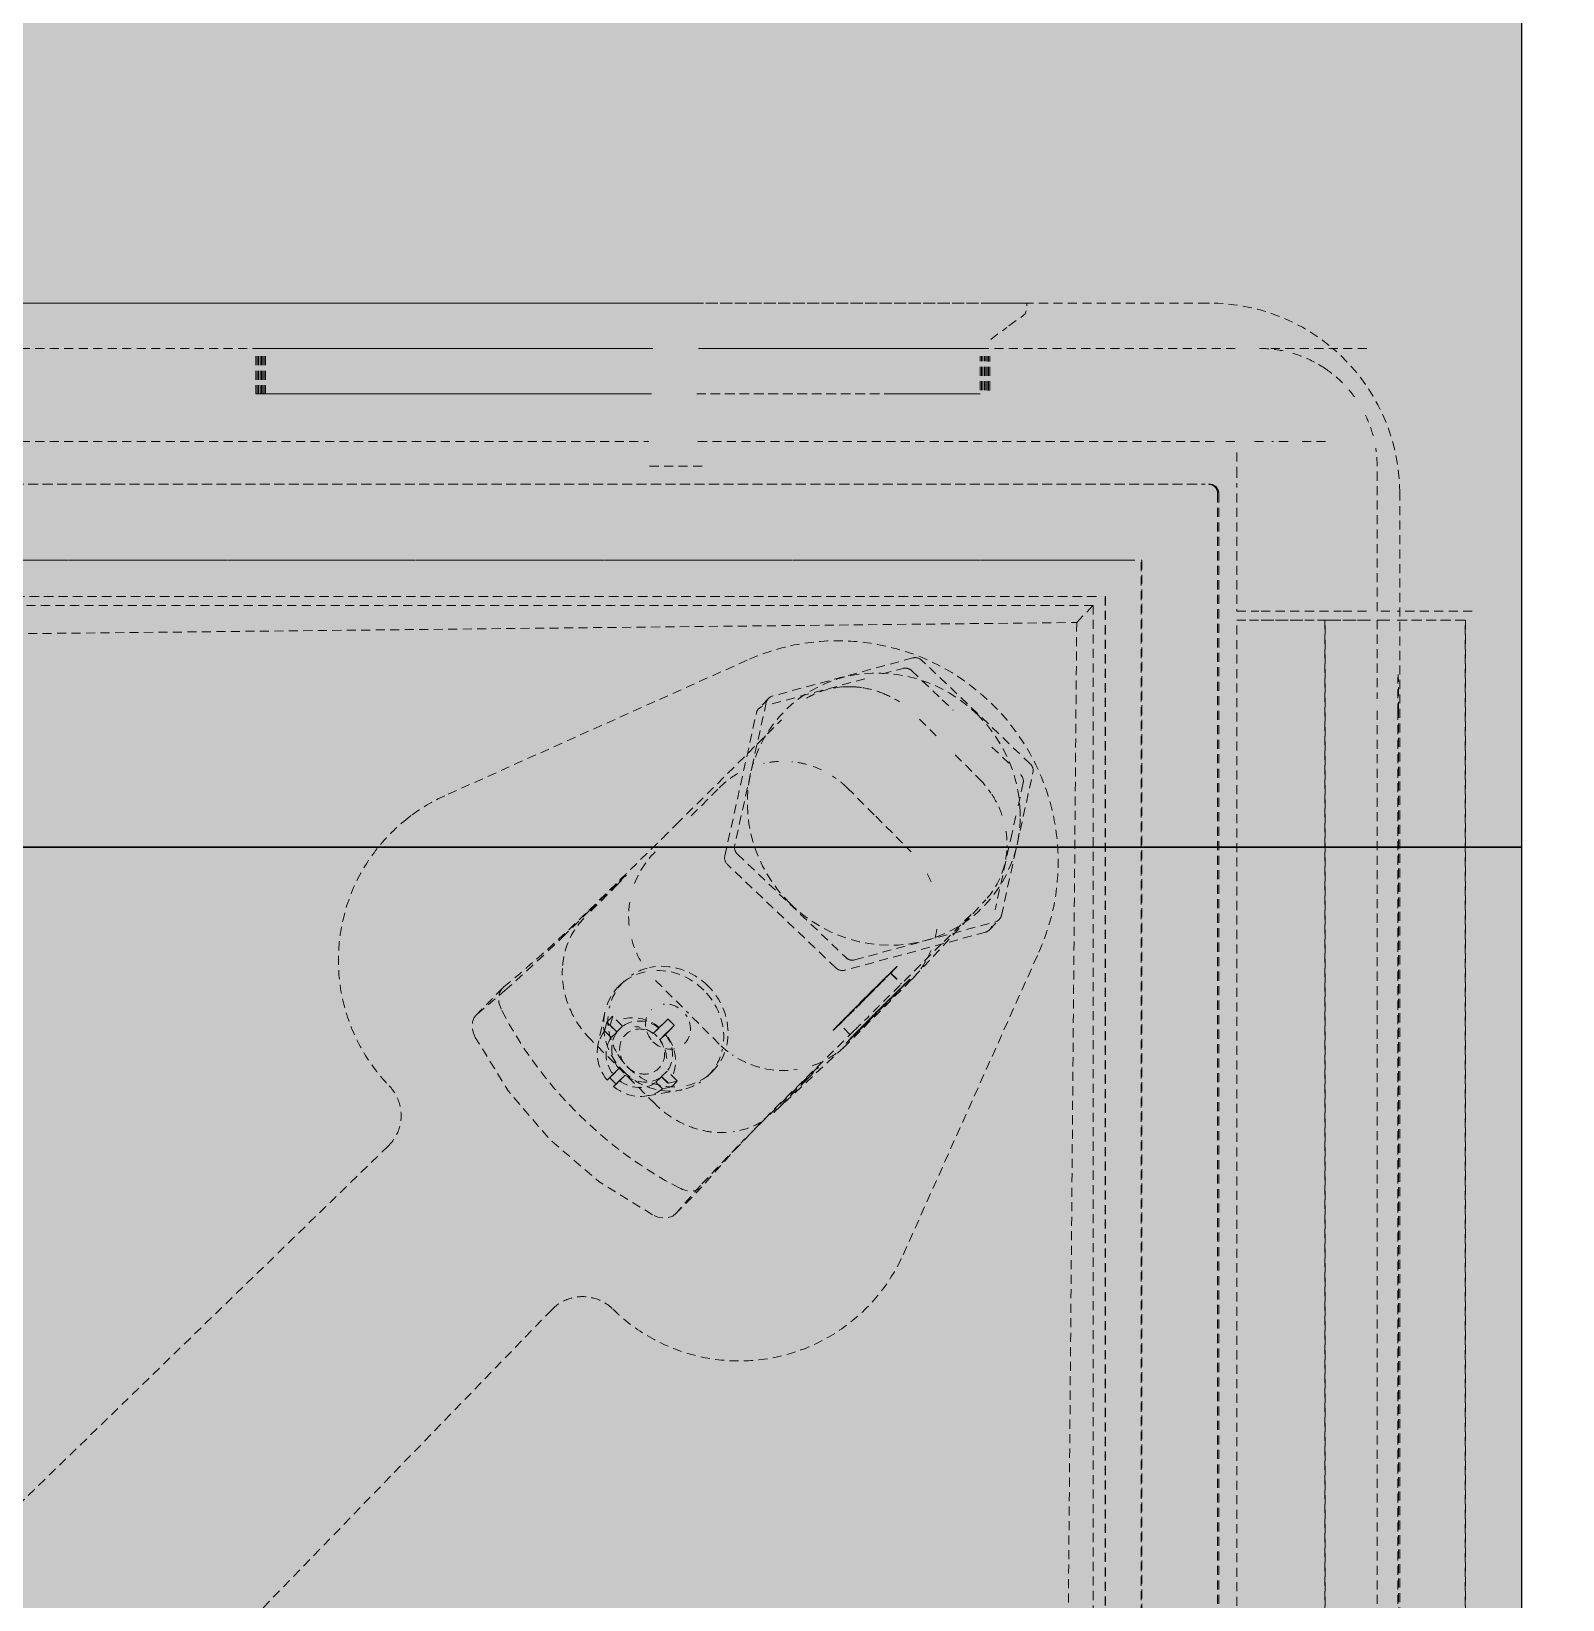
# Model space of a CAD drawing. Header units: millimetres. Extents: x -12447 to 83753, y -46415 to 46712.
# Drawn here: x 34459.6 to 34628.8, y 14491.4 to 14664.5 of the extents above; entities that cross this region are included whole.
import ezdxf
from ezdxf.xclip import XClip

# ---------------------------------------------------------------- set-up
doc = ezdxf.new("R2010")
doc.units = ezdxf.units.MM
doc.header["$XCLIPFRAME"] = 2
doc.linetypes.add('200_ШТРИХ_ш1п0_6_', pattern=[1.6, 1, -0.6])
doc.layers.add('1_Сущ. кусты', color=7, linetype='Continuous')
doc.layers.add('Сантехника', color=7, linetype='Continuous', lineweight=18)
doc.layers.add('Стены отделка', color=7, linetype='Continuous', lineweight=30)

# ---------------------------------------------------------------- blocks, each defined once
blk = doc.blocks.new('Reece_Tap_Wolfen_Drinking-Fountain - 10 L_Stainless Steel-V120-План полов 1-го этажа')
at = {"layer": 'Сантехника', "linetype": '200_ШТРИХ_ш1п0_6_'}
for p, q in [((34589.52, 14634.48), (34321.54, 14634.48)), ((34589.77, 14634.48), (34589.52, 14634.48)), ((34607.13, 14629.47), (34595.27, 14629.47)), ((34592.77, 14616.21), (34592.77, 14614.11)), ((34610.77, 14345.48), (34610.77, 14613.48)), ((34361.5, 14601.11), (34576.9, 14601.11)), ((34575.09, 14599.22), (34576.9, 14601.11)), ((34576.9, 14601.11), (34576.9, 14385.69)), ((34618.78, 14600.48), (34610.48, 14600.48)), ((34361.68, 14596.96), (34575.09, 14599.22)), ((34575.09, 14599.22), (34573.28, 14385.69)), ((34618, 14599.48), (34610.48, 14599.48)), ((34618, 14359.48), (34618, 14599.48)), ((34538.7, 14595.07), (34505.3, 14580.1)), ((34557, 14595.31), (34541.46, 14591.1)), ((34569.96, 14583.61), (34557.96, 14595.06)), ((34540.81, 14590.41), (34537.31, 14574.61)), ((34541.04, 14590.84), (34539.95, 14589.69)), ((34610.64, 14369.48), (34610.64, 14589.48)), ((34536.23, 14573.46), (34539.72, 14589.26)), ((34530.86, 14576.92), (34539.79, 14585.79)), ((34566.77, 14566.87), (34570.26, 14582.67)), ((34521.22, 14567.44), (34529.31, 14575.38)), ((34548.52, 14561.08), (34536.52, 14572.51)), ((34537.61, 14573.66), (34549.61, 14562.23)), ((34557.07, 14560.02), (34565.04, 14568.61)), ((34550.56, 14561.98), (34566.13, 14566.19)), ((34565.46, 14565.29), (34566.54, 14566.44)), ((34565.04, 14565.04), (34549.47, 14560.83)), ((34560.13, 14563.71), (34552.08, 14555.71)), ((34555.92, 14529.43), (34570.91, 14562.83)), ((34511.68, 14558.86), (34508.76, 14555.89)), ((34508.87, 14555.98), (34511.94, 14558.6)), ((34556.82, 14559.76), (34549.75, 14552.69)), ((34550.3, 14553.49), (34555.96, 14559.14)), ((34555.92, 14559.1), (34550.36, 14553.53)), ((34550.52, 14554.17), (34542.43, 14546.23)), ((34550.36, 14553.53), (34550.32, 14553.57)), ((34541.65, 14545.13), (34549.5, 14552.45)), ((34540.06, 14543.8), (34545.52, 14549.17)), ((34545.33, 14548.82), (34541.87, 14545.34)), ((34499.05, 14541.43), (34337.82, 14384.98)), ((34530.78, 14533.94), (34533.7, 14536.91)), ((34533.55, 14537.07), (34530.84, 14534.01)), ((34362.79, 14364.04), (34517.11, 14523.36))]:
    blk.add_line(p, q, dxfattribs=at)
at = {"layer": 'Сантехника', "color": 251, "linetype": '200_ШТРИХ_ш1п0_6_', "true_color": 0x666666}
for p, q in [((34565.54, 14634.48), (34345.56, 14634.48)), ((34345.66, 14634.48), (34565.64, 14634.48)), ((34565.54, 14634.48), (34569.59, 14634.48)), ((34565.64, 14634.48), (34569.59, 14634.48)), ((34589.52, 14634.48), (34565.64, 14634.48)), ((34565.59, 14630.48), (34567.39, 14631.8)), ((34528.27, 14629.47), (34383.34, 14629.47)), ((34592.6, 14629.47), (34533.33, 14629.47)), ((34383.27, 14619.21), (34527.83, 14619.21)), ((34533.26, 14619.21), (34590.46, 14619.21)), ((34591.56, 14619.21), (34592.77, 14619.21)), ((34592.77, 14618), (34592.77, 14616.21)), ((34533.72, 14616.48), (34527.72, 14616.48)), ((34533.72, 14616.48), (34527.72, 14616.48)), ((34608.27, 14600.48), (34608.27, 14616.47)), ((34590.65, 14613.48), (34590.65, 14345.48)), ((34590.77, 14613.48), (34590.77, 14345.48)), ((34592.77, 14613.48), (34592.77, 14600.48)), ((34581.52, 14606.11), (34361.82, 14606.11)), ((34361.88, 14606.11), (34581.52, 14606.11)), ((34582.22, 14385.69), (34582.22, 14606.03)), ((34582.27, 14606.08), (34582.27, 14385.69)), ((34361.82, 14602.11), (34577.82, 14602.11)), ((34361.88, 14602.11), (34577.82, 14602.11)), ((34578.22, 14602.11), (34578.22, 14385.69)), ((34578.27, 14602.11), (34578.22, 14602.11)), ((34578.27, 14602.11), (34578.27, 14385.69)), ((34592.77, 14600.48), (34595.2, 14600.48)), ((34595.46, 14600.48), (34600.07, 14600.48)), ((34600.3, 14600.48), (34604.28, 14600.48)), ((34604.49, 14600.48), (34607.56, 14600.48)), ((34609.67, 14600.48), (34608.27, 14600.48)), ((34592.77, 14359.48), (34592.77, 14599.48)), ((34595.18, 14599.48), (34592.77, 14599.48)), ((34600.05, 14599.48), (34595.46, 14599.48)), ((34604.27, 14599.48), (34600.3, 14599.48)), ((34607.55, 14599.48), (34604.49, 14599.48)), ((34608.27, 14599.48), (34608.27, 14590.8)), ((34609.67, 14599.48), (34608.27, 14599.48)), ((34610.48, 14599.48), (34618, 14599.48)), ((34618, 14599.48), (34610.48, 14599.48)), ((34618.02, 14599.48), (34618.02, 14359.48)), ((34541.45, 14590.24), (34552.12, 14593.13)), ((34553.65, 14593.54), (34555.92, 14594.16)), ((34556.87, 14593.9), (34560.23, 14590.7)), ((34610.54, 14589.48), (34610.54, 14369.48)), ((34539.79, 14585.79), (34542.47, 14588.46)), ((34565.72, 14585.47), (34567.95, 14583.35)), ((34532.5, 14577.87), (34535.6, 14580.97)), ((34569.17, 14581.52), (34568.57, 14578.79)), ((34567.95, 14575.99), (34566.07, 14567.5)), ((34525.35, 14571.31), (34525.28, 14571.31)), ((34524.31, 14570.38), (34521.29, 14567.41)), ((34521.44, 14567.34), (34524.12, 14570.04)), ((34521.26, 14567.38), (34518.37, 14564.56)), ((34563.42, 14566.98), (34560.13, 14563.71)), ((34516.73, 14562.97), (34518.37, 14564.56)), ((34554.54, 14560.55), (34550.88, 14556.9)), ((34550.89, 14556.89), (34554.51, 14560.51)), ((34554.51, 14560.51), (34555.7, 14559.31)), ((34554.54, 14560.55), (34555.74, 14559.35)), ((34525.1, 14559.64), (34524.63, 14559.18)), ((34522.97, 14556.16), (34522.21, 14552.56)), ((34522.94, 14554.14), (34523.2, 14555.1)), ((34523.2, 14555.1), (34524.3, 14554.01)), ((34523.84, 14555.74), (34523.57, 14554.78)), ((34524.93, 14554.65), (34523.84, 14555.74)), ((34529.93, 14555.44), (34528.95, 14554.45)), ((34528.98, 14554.51), (34529.93, 14555.44)), ((34550.07, 14553.72), (34548.89, 14554.9)), ((34528.52, 14546.07), (34521.45, 14553.14)), ((34523.67, 14553.4), (34522.94, 14554.14)), ((34523.57, 14554.78), (34524.3, 14554.04)), ((34524.3, 14554.01), (34523.67, 14553.4)), ((34524.3, 14554.04), (34524.93, 14554.65)), ((34528.32, 14553.84), (34528.98, 14554.51)), ((34528.95, 14554.45), (34528.32, 14553.84)), ((34529.69, 14553.8), (34529.03, 14553.14)), ((34529.03, 14553.14), (34529.66, 14553.74)), ((34529.66, 14553.74), (34530.64, 14554.73)), ((34530.64, 14554.73), (34530.17, 14554.27)), ((34524.51, 14549.97), (34523.53, 14548.98)), ((34523.88, 14549.37), (34524.51, 14549.97)), ((34529.87, 14549.71), (34529.24, 14549.1)), ((34530.97, 14548.61), (34529.87, 14549.71)), ((34546.49, 14550.1), (34546.57, 14550.1)), ((34523.22, 14548.7), (34523.88, 14549.37)), ((34523.53, 14548.98), (34523.22, 14548.7)), ((34524.59, 14548.66), (34523.93, 14547.99)), ((34523.93, 14547.99), (34524.24, 14548.27)), ((34524.24, 14548.27), (34525.22, 14549.26)), ((34525.22, 14549.26), (34524.59, 14548.66)), ((34528.61, 14548.46), (34529.24, 14549.07)), ((34529.34, 14547.73), (34528.61, 14548.46)), ((34529.24, 14549.1), (34529.98, 14548.37)), ((34529.24, 14549.07), (34530.33, 14547.97)), ((34530.33, 14547.97), (34529.34, 14547.73)), ((34529.98, 14548.37), (34530.97, 14548.61)), ((34534.31, 14549.13), (34534.79, 14549.59)), ((34527.61, 14546.96), (34531.23, 14547.58)), ((34539.59, 14543.34), (34537.99, 14541.76))]:
    blk.add_line(p, q, dxfattribs=at)
at = {"layer": 'Сантехника', "color": 253, "linetype": '200_ШТРИХ_ш1п0_6_', "true_color": 0xa3a3a3}
for p, q in [((34527.83, 14634.48), (34383.34, 14634.48)), ((34527.72, 14634.48), (34528.14, 14634.48)), ((34527.72, 14634.48), (34528.57, 14634.48)), ((34528.14, 14634.48), (34530.75, 14634.48)), ((34528.57, 14634.48), (34529.9, 14634.48)), ((34529.9, 14634.48), (34531.46, 14634.48)), ((34530.75, 14634.48), (34532.25, 14634.48)), ((34531.46, 14634.48), (34532.81, 14634.48)), ((34532.25, 14634.48), (34532.86, 14634.48)), ((34532.81, 14634.48), (34533.72, 14634.48)), ((34532.86, 14634.48), (34533.72, 14634.48)), ((34565.64, 14634.48), (34533.33, 14634.48)), ((34484.44, 14629.47), (34528.27, 14629.47)), ((34484.44, 14629.47), (34493.99, 14629.47)), ((34528.27, 14629.47), (34493.99, 14629.47)), ((34533.33, 14629.47), (34564.43, 14629.47)), ((34554.73, 14629.47), (34533.33, 14629.47)), ((34554.73, 14629.47), (34564.43, 14629.47)), ((34484.44, 14628.62), (34484.44, 14624.48)), ((34564.43, 14624.86), (34564.43, 14628.62)), ((34564.58, 14624.86), (34564.58, 14628.62)), ((34564.73, 14624.86), (34564.73, 14628.62)), ((34564.89, 14624.86), (34564.89, 14628.62)), ((34565.04, 14624.86), (34565.04, 14628.62)), ((34565.19, 14624.85), (34565.19, 14628.62)), ((34565.34, 14624.85), (34565.34, 14628.62)), ((34565.49, 14624.85), (34565.49, 14628.62)), ((34595.73, 14619.21), (34594.41, 14619.21)), ((34598.43, 14619.21), (34596.64, 14619.21)), ((34602.58, 14619.21), (34599.42, 14619.21)), ((34321.67, 14614.48), (34589.27, 14614.48)), ((34321.79, 14614.48), (34589.27, 14614.48)), ((34582.27, 14606.11), (34582.22, 14606.11)), ((34592.77, 14600.48), (34595.2, 14600.48)), ((34595.46, 14600.48), (34600.07, 14600.48)), ((34600.3, 14600.48), (34602.58, 14600.48)), ((34592.77, 14599.48), (34595.18, 14599.48)), ((34595.46, 14599.48), (34600.05, 14599.48)), ((34600.3, 14599.48), (34602.5, 14599.48)), ((34602.5, 14599.48), (34602.5, 14359.48)), ((34602.5, 14599.48), (34604.27, 14599.48)), ((34602.52, 14359.48), (34602.52, 14599.48)), ((34604.27, 14599.48), (34602.52, 14599.48)), ((34604.49, 14599.48), (34607.55, 14599.48)), ((34607.55, 14599.48), (34604.49, 14599.48)), ((34608.27, 14599.48), (34609.67, 14599.48)), ((34609.67, 14599.48), (34608.27, 14599.48)), ((34560.23, 14590.7), (34561.44, 14589.55)), ((34608.27, 14589.48), (34608.27, 14369.48)), ((34557.73, 14588.56), (34559.74, 14586.55)), ((34561.66, 14584.63), (34564.31, 14581.98)), ((34568.37, 14577.87), (34567.95, 14575.99)), ((34530.17, 14554.27), (34529.69, 14553.8))]:
    blk.add_line(p, q, dxfattribs=at)
at = {"layer": 'Сантехника', "color": 9, "linetype": '200_ШТРИХ_ш1п0_6_', "true_color": 0xc7c7c7}
for p, q in [((34484.59, 14629.47), (34528.27, 14629.47)), ((34484.59, 14629.47), (34485.85, 14629.47)), ((34485.85, 14629.47), (34494.14, 14629.47)), ((34528.27, 14629.47), (34494.14, 14629.47)), ((34533.33, 14629.47), (34564.43, 14629.47)), ((34554.88, 14629.47), (34533.33, 14629.47)), ((34554.88, 14629.47), (34563.28, 14629.47)), ((34484.59, 14628.62), (34484.59, 14624.48)), ((34528.14, 14624.48), (34484.44, 14624.48)), ((34493.99, 14624.48), (34484.44, 14624.48)), ((34493.99, 14624.48), (34528.14, 14624.48)), ((34564.43, 14624.48), (34533.12, 14624.48)), ((34533.12, 14624.48), (34554.73, 14624.48)), ((34557.1, 14624.48), (34554.73, 14624.48)), ((34564.43, 14624.48), (34557.1, 14624.48)), ((34549.75, 14580.97), (34552.85, 14577.87)), ((34552.89, 14577.83), (34556.82, 14573.9)), ((34531.55, 14556.74), (34528.53, 14559.76)), ((34535.6, 14552.69), (34531.97, 14556.32))]:
    blk.add_line(p, q, dxfattribs=at)
at = {"layer": 'Сантехника', "color": 254, "linetype": '200_ШТРИХ_ш1п0_6_', "true_color": 0xdddddd}
for p, q in [((34484.74, 14629.47), (34528.27, 14629.47)), ((34484.74, 14629.47), (34489.68, 14629.47)), ((34489.68, 14629.47), (34494.29, 14629.47)), ((34528.27, 14629.47), (34494.29, 14629.47)), ((34533.33, 14629.47), (34564.43, 14629.47)), ((34555.03, 14629.47), (34533.33, 14629.47)), ((34555.03, 14629.47), (34563.43, 14629.47)), ((34484.74, 14628.62), (34484.74, 14624.48)), ((34528.14, 14624.48), (34484.59, 14624.48)), ((34491.78, 14624.48), (34484.59, 14624.48)), ((34494.14, 14624.48), (34491.78, 14624.48)), ((34494.14, 14624.48), (34528.14, 14624.48)), ((34564.43, 14624.48), (34533.12, 14624.48)), ((34533.12, 14624.48), (34554.88, 14624.48)), ((34563.28, 14624.48), (34554.88, 14624.48))]:
    blk.add_line(p, q, dxfattribs=at)
at = {"layer": 'Сантехника', "color": 254, "linetype": '200_ШТРИХ_ш1п0_6_', "true_color": 0xeaeaea}
for p, q in [((34484.89, 14629.47), (34528.27, 14629.47)), ((34484.89, 14629.47), (34494.45, 14629.47)), ((34528.27, 14629.47), (34494.45, 14629.47)), ((34533.33, 14629.47), (34564.43, 14629.47)), ((34555.18, 14629.47), (34533.33, 14629.47)), ((34555.18, 14629.47), (34563.58, 14629.47)), ((34484.89, 14628.62), (34484.89, 14624.48)), ((34528.14, 14624.48), (34484.74, 14624.48)), ((34494.29, 14624.48), (34484.74, 14624.48)), ((34494.29, 14624.48), (34528.14, 14624.48)), ((34564.43, 14624.48), (34533.12, 14624.48)), ((34533.12, 14624.48), (34555.03, 14624.48)), ((34563.43, 14624.48), (34555.03, 14624.48))]:
    blk.add_line(p, q, dxfattribs=at)
at = {"layer": 'Сантехника', "color": 7, "linetype": '200_ШТРИХ_ш1п0_6_', "true_color": 0xf2f2f2}
for p, q in [((34485.04, 14629.47), (34528.27, 14629.47)), ((34485.04, 14629.47), (34494.6, 14629.47)), ((34528.27, 14629.47), (34494.6, 14629.47)), ((34533.33, 14629.47), (34564.43, 14629.47)), ((34555.33, 14629.47), (34533.33, 14629.47)), ((34555.33, 14629.47), (34563.73, 14629.47)), ((34485.04, 14628.62), (34485.04, 14624.48)), ((34528.14, 14624.48), (34484.89, 14624.48)), ((34494.45, 14624.48), (34484.89, 14624.48)), ((34494.45, 14624.48), (34528.14, 14624.48)), ((34564.43, 14624.48), (34533.12, 14624.48)), ((34533.12, 14624.48), (34555.18, 14624.48)), ((34557.56, 14624.48), (34555.18, 14624.48)), ((34559.82, 14624.48), (34557.56, 14624.48)), ((34561.86, 14624.48), (34559.82, 14624.48)), ((34563.58, 14624.48), (34561.86, 14624.48))]:
    blk.add_line(p, q, dxfattribs=at)
at = {"layer": 'Сантехника', "color": 7, "linetype": '200_ШТРИХ_ш1п0_6_', "true_color": 0xf7f7f7}
for p, q in [((34485.19, 14629.47), (34528.27, 14629.47)), ((34485.19, 14629.47), (34494.75, 14629.47)), ((34528.27, 14629.47), (34494.75, 14629.47)), ((34533.33, 14629.47), (34564.43, 14629.47)), ((34555.48, 14629.47), (34533.33, 14629.47)), ((34555.48, 14629.47), (34563.88, 14629.47)), ((34485.19, 14628.62), (34485.19, 14624.48)), ((34528.14, 14624.48), (34485.04, 14624.48)), ((34486.3, 14624.48), (34485.04, 14624.48)), ((34492.23, 14624.48), (34486.3, 14624.48)), ((34494.6, 14624.48), (34492.23, 14624.48)), ((34494.6, 14624.48), (34528.14, 14624.48)), ((34564.43, 14624.48), (34533.12, 14624.48)), ((34533.12, 14624.48), (34555.33, 14624.48)), ((34562.01, 14624.48), (34555.33, 14624.48)), ((34563.73, 14624.48), (34562.01, 14624.48))]:
    blk.add_line(p, q, dxfattribs=at)
at = {"layer": 'Сантехника', "color": 7, "linetype": '200_ШТРИХ_ш1п0_6_', "true_color": 0xfafafa}
for p, q in [((34485.34, 14629.47), (34528.27, 14629.47)), ((34485.34, 14629.47), (34494.9, 14629.47)), ((34528.27, 14629.47), (34494.9, 14629.47)), ((34533.33, 14629.47), (34564.43, 14629.47)), ((34555.63, 14629.47), (34533.33, 14629.47)), ((34555.63, 14629.47), (34560.27, 14629.47)), ((34560.27, 14629.47), (34564.03, 14629.47)), ((34485.34, 14628.62), (34485.34, 14624.48)), ((34528.14, 14624.48), (34485.19, 14624.48)), ((34494.75, 14624.48), (34485.19, 14624.48)), ((34494.75, 14624.48), (34528.14, 14624.48)), ((34564.43, 14624.48), (34533.12, 14624.48)), ((34533.12, 14624.48), (34555.48, 14624.48)), ((34563.88, 14624.48), (34555.48, 14624.48))]:
    blk.add_line(p, q, dxfattribs=at)
at = {"layer": 'Сантехника', "color": 7, "linetype": '200_ШТРИХ_ш1п0_6_', "true_color": 0xfcfcfc}
for p, q in [((34485.5, 14629.47), (34528.27, 14629.47)), ((34485.5, 14629.47), (34495.05, 14629.47)), ((34528.27, 14629.47), (34495.05, 14629.47)), ((34533.33, 14629.47), (34564.43, 14629.47)), ((34555.78, 14629.47), (34533.33, 14629.47)), ((34555.78, 14629.47), (34564.18, 14629.47)), ((34485.5, 14628.62), (34485.5, 14624.48)), ((34528.14, 14624.48), (34485.34, 14624.48)), ((34494.9, 14624.48), (34485.34, 14624.48)), ((34494.9, 14624.48), (34528.14, 14624.48)), ((34564.43, 14624.48), (34533.12, 14624.48)), ((34533.12, 14624.48), (34555.63, 14624.48)), ((34564.03, 14624.48), (34555.63, 14624.48))]:
    blk.add_line(p, q, dxfattribs=at)
at = {"layer": 'Сантехника', "color": 7, "linetype": '200_ШТРИХ_ш1п0_6_', "true_color": 0xfdfdfd}
for p, q in [((34528.14, 14624.48), (34485.5, 14624.48)), ((34495.05, 14624.48), (34485.5, 14624.48)), ((34495.05, 14624.48), (34528.14, 14624.48)), ((34564.43, 14624.48), (34533.12, 14624.48)), ((34533.12, 14624.48), (34555.78, 14624.48)), ((34564.18, 14624.48), (34555.78, 14624.48))]:
    blk.add_line(p, q, dxfattribs=at)
at = {"layer": 'Сантехника', "linetype": '200_ШТРИХ_ш1п0_6_', "flags": 128}
for points in [[(34569.58, 14634.17), (34569.58, 14634.23), (34569.59, 14634.28), (34569.59, 14634.31), (34569.59, 14634.33), (34569.59, 14634.35), (34569.59, 14634.36), (34569.59, 14634.37), (34569.59, 14634.38), (34569.59, 14634.39), (34569.59, 14634.4), (34569.59, 14634.41), (34569.59, 14634.41), (34569.59, 14634.42), (34569.59, 14634.42), (34569.59, 14634.43), (34569.59, 14634.43), (34569.59, 14634.44), (34569.59, 14634.44), (34569.59, 14634.44), (34569.59, 14634.45), (34569.59, 14634.45), (34569.59, 14634.45), (34569.59, 14634.45), (34569.59, 14634.46), (34569.59, 14634.46), (34569.59, 14634.46)], [(34508.67, 14553.4), (34508.43, 14554.01), (34508.33, 14554.6), (34508.37, 14555.15), (34508.55, 14555.62), (34508.87, 14555.98)], [(34528.23, 14533.84), (34522.33, 14537.49), (34516.93, 14542.12), (34512.3, 14547.52), (34508.67, 14553.4)], [(34530.84, 14534.01), (34530.47, 14533.7), (34529.99, 14533.52), (34529.44, 14533.49), (34528.84, 14533.59), (34528.23, 14533.84)]]:
    blk.add_lwpolyline(points, dxfattribs=at)
at = {"layer": 'Сантехника', "color": 251, "linetype": '200_ШТРИХ_ш1п0_6_', "true_color": 0x666666, "flags": 128}
for points in [[(34567.61, 14631.96), (34569.41, 14633.28), (34569.54, 14633.86), (34569.57, 14634.07), (34569.58, 14634.17)], [(34511.94, 14558.6), (34513.71, 14560.17), (34516.59, 14562.83)], [(34537.69, 14541.45), (34535.12, 14538.77), (34533.55, 14537.07)]]:
    blk.add_lwpolyline(points, dxfattribs=at)
at = {"layer": 'Сантехника', "linetype": '200_ШТРИХ_ш1п0_6_'}
for centre, major_axis, ratio, start_param, end_param in [((34589.77, 14613.48), (0, 21), 0.999921, 5.602637, 6.283185), ((34589.77, 14613.48), (0, 21), 0.999921, 4.712389, 5.57487), ((34595.27, 14616.47), (0, 13), 0.999921, 5.343263, 5.45887), ((34589.65, 14613.48), (0, 1), 0.999921, 4.974188, 5.497787), ((34589.77, 14613.48), (0, 1), 0.999921, 4.712389, 5.497787), ((34553.78, 14578.62), (-11.19, 10.58), 0.953727, 4.682836, 7.824429), ((34557.3, 14594.37), (-0.727, 0.687), 0.953727, 4.707917, 5.755114), ((34610.59, 14589.48), (0, 4), 0.012565, 0, 1.570796), ((34610.59, 14589.48), (0, 4), 0.012565, 4.712389, 6.283185), ((34541.76, 14590.15), (-0.727, 0.687), 0.953727, 5.755114, 6.802312), ((34553.78, 14578.62), (-11.19, 10.58), 0.953727, 3.897438, 4.682836), ((34569.3, 14582.92), (-0.727, 0.687), 0.953727, 3.660719, 4.707917), ((34553.78, 14578.62), (-11.19, 10.58), 0.953727, 1.541244, 3.869136), ((34531.9, 14578.01), (3.54, 3.54), 0.008884, 3.883516, 4.407115), ((34538.27, 14574.35), (-0.727, 0.687), 0.953727, 0.519126, 1.566324), ((34537.18, 14573.2), (-0.727, 0.687), 0.953727, 0.519126, 1.566324), ((34290.33, 14798.35), (-232.77, 229.02), 0.67568, 3.072068, 3.129541), ((34565.83, 14567.11), (-0.71, 0.671), 0.953727, 2.613521, 3.660719), ((34550.26, 14562.92), (-0.727, 0.687), 0.953727, 1.566324, 2.613521), ((34549.75, 14566.83), (0, 10), 0.999921, 3.926991, 4.18879), ((34549.18, 14561.77), (-0.727, 0.687), 0.953727, 1.566324, 2.613521), ((34513.82, 14556.75), (-2.14, 2.1), 0.67568, 6.213661, 7.396522), ((34553.13, 14556.31), (3.54, 3.54), 0.008884, 0.008885, 1.841481), ((34553.13, 14556.31), (2.83, 2.83), 0.008884, 0.072302, 1.830911), ((34553.13, 14556.31), (3.54, 3.54), 0.008884, 5.768471, 6.283185), ((34535.37, 14560.31), (-22.89, 22.52), 0.67568, 1.113337, 2.004151), ((34553.11, 14556.8), (3.54, 3.54), 0.008884, 3.883516, 4.407115), ((34553.13, 14556.31), (2.83, 2.83), 0.008884, 2.082141, 2.333371), ((34553.13, 14556.31), (3.54, 3.54), 0.008884, 2.365079, 3.141593), ((34553.13, 14556.31), (3.54, 3.54), 0.008884, 3.150478, 3.771311), ((34553.13, 14556.31), (2.83, 2.83), 0.008884, 2.584601, 3.087061), ((34542.67, 14559.76), (0, 10), 0.999921, 3.665191, 3.926991), ((34544.36, 14547.89), (2.2, 2.2), 0.008884, 5.157606, 6.283185), ((34773.31, 14315.33), (-232.77, 229.02), 0.67568, 6.271133, 6.328605), ((34531.56, 14539.01), (-2.14, 2.1), 0.67568, 2.004151, 3.187013)]:
    blk.add_ellipse(centre, major_axis=major_axis, ratio=ratio, start_param=start_param, end_param=end_param, dxfattribs=at)
at = {"layer": 'Сантехника', "color": 251, "linetype": '200_ШТРИХ_ш1п0_6_', "true_color": 0x666666}
for centre, major_axis, ratio, start_param, end_param in [((34595.27, 14616.47), (0, 13), 0.999921, 6.079921, 6.283185), ((34595.27, 14616.47), (0, 13), 0.999921, 5.79572, 6.021386), ((34595.27, 14616.47), (0, 13), 0.999921, 5.497787, 5.681403), ((34595.27, 14616.47), (0, 13), 0.999921, 4.974188, 5.160123), ((34595.27, 14616.47), (0, 13), 0.999921, 4.712389, 4.865764), ((34589.65, 14613.48), (0, 1), 0.999921, 4.712389, 4.974188), ((34556.21, 14593.21), (-0.727, 0.687), 0.953727, 4.707917, 5.755114), ((34540.67, 14589), (-0.727, 0.687), 0.953727, 5.755114, 6.802312), ((34542.67, 14573.9), (0, 10), 0.999921, 0.523599, 0.785398), ((34568.22, 14581.77), (-0.727, 0.687), 0.953727, 3.660719, 4.707917), ((34553.78, 14578.62), (-11.19, 10.58), 0.953727, 3.869136, 3.897438), ((34535.6, 14566.83), (0, 10), 0.999921, 0.785398, 1.24199), ((34523.15, 14569.11), (2.2, 2.2), 0.008884, 5.157606, 6.283185), ((34521.75, 14567.77), (3.54, 3.54), 0.008884, 0.008885, 0.750022), ((34564.75, 14565.96), (-0.71, 0.671), 0.953727, 2.613521, 3.660719), ((34549.75, 14566.83), (0, 10), 0.999921, 4.220406, 4.362154), ((34529.47, 14554.15), (-4.84, 5.03), 0.902482, 5.780215, 6.7658), ((34529.95, 14554.61), (-4.84, 5.03), 0.902482, 5.821642, 6.122253), ((34529.95, 14554.61), (-4.84, 5.03), 0.902482, 4.733017, 5.780215), ((34529.47, 14554.15), (-4.84, 5.03), 0.902482, 4.733017, 5.643515), ((34551.72, 14557.73), (3.54, 3.54), 0.008884, 0.008885, 2.365079), ((34551.72, 14557.73), (2.83, 2.83), 0.008884, 0.072302, 2.082141), ((34551.72, 14557.73), (3.54, 3.54), 0.008884, 5.768471, 6.283185), ((34529.95, 14554.61), (-4.84, 5.03), 0.902482, 0, 0.544227), ((34529.47, 14554.15), (-4.84, 5.03), 0.902482, 3.822519, 4.733017), ((34529.95, 14554.61), (-4.84, 5.03), 0.902482, 3.68582, 4.733017), ((34553.13, 14556.31), (2.83, 2.83), 0.008884, 4.341515, 6.113722), ((34553.13, 14556.31), (3.54, 3.54), 0.008884, 4.459475, 5.768471), ((34529.47, 14554.15), (-4.84, 5.03), 0.902482, 0.549667, 1.591424), ((34527.09, 14551.86), (-3.51, 3.65), 0.902482, 6.204911, 6.402716), ((34529.95, 14554.61), (-4.84, 5.03), 0.902482, 0.689175, 1.295166), ((34526.46, 14551.25), (-3.16, 3.28), 0.902482, 4.842924, 5.909097), ((34527.09, 14551.86), (-2.45, 2.54), 0.902482, 4.87517, 6.130509), ((34529.95, 14554.61), (-1.81, 1.88), 0.902482, 0.436334, 1.591424), ((34527.09, 14551.86), (-3.51, 3.65), 0.902482, 4.733017, 4.831919), ((34527.09, 14551.86), (-3.51, 3.65), 0.902482, 4.634115, 4.733017), ((34551.72, 14557.73), (2.83, 2.83), 0.008884, 2.333371, 3.087061), ((34553.13, 14556.31), (3.54, 3.54), 0.008884, 1.841481, 2.365079), ((34553.13, 14556.31), (2.83, 2.83), 0.008884, 1.830911, 2.082141), ((34526.46, 14551.25), (-3.16, 3.28), 0.902482, 0.130535, 1.481518), ((34526.46, 14551.25), (-2.45, 2.54), 0.902482, 0.162781, 1.449271), ((34527.09, 14551.86), (-2.45, 2.54), 0.902482, 0.162781, 1.449271), ((34527.09, 14551.86), (-1.81, 1.88), 0.902482, 4.733017, 7.87461), ((34527.09, 14551.86), (-1.81, 1.88), 0.902482, 1.591424, 4.733017), ((34526.46, 14551.25), (-2.45, 2.54), 0.902482, 4.87517, 5.518415), ((34526.46, 14551.25), (-2.45, 2.54), 0.902482, 3.947619, 4.590864), ((34527.09, 14551.86), (-2.45, 2.54), 0.902482, 3.335744, 4.590864), ((34526.46, 14551.25), (-3.16, 3.28), 0.902482, 3.55849, 4.623111), ((34551.72, 14557.73), (3.54, 3.54), 0.008884, 3.150478, 3.674076), ((34551.72, 14557.73), (3.54, 3.54), 0.008884, 2.626879, 3.141593), ((34553.13, 14556.31), (3.54, 3.54), 0.008884, 3.771311, 3.935876), ((34553.13, 14556.31), (2.83, 2.83), 0.008884, 3.328826, 3.83517), ((34553.13, 14556.31), (2.83, 2.83), 0.008884, 2.333371, 2.584601), ((34529.95, 14554.61), (-4.84, 5.03), 0.902482, 1.336319, 1.591424), ((34529.95, 14554.61), (-1.81, 1.88), 0.902482, 1.591424, 2.684802), ((34529.95, 14554.61), (-4.84, 5.03), 0.902482, 2.638622, 3.644546), ((34529.47, 14554.15), (-4.84, 5.03), 0.902482, 3.141593, 3.68582), ((34529.47, 14554.15), (-4.84, 5.03), 0.902482, 1.591424, 2.591926), ((34529.95, 14554.61), (-4.84, 5.03), 0.902482, 1.591424, 2.461004), ((34542.96, 14546.56), (3.54, 3.54), 0.008884, 0.008885, 0.750022), ((34542.67, 14559.76), (0, 10), 0.999921, 3.469476, 3.611438), ((34527.09, 14551.86), (-3.51, 3.65), 0.902482, 1.492522, 1.591424), ((34527.09, 14551.86), (-3.51, 3.65), 0.902482, 1.591424, 1.690327), ((34526.46, 14551.25), (-3.16, 3.28), 0.902482, 1.701331, 3.052314), ((34526.46, 14551.25), (-2.45, 2.54), 0.902482, 1.733578, 3.020067), ((34527.09, 14551.86), (-2.45, 2.54), 0.902482, 1.733578, 3.020067), ((34527.09, 14551.86), (-3.51, 3.65), 0.902482, 3.063318, 3.261123), ((34529.47, 14554.15), (-4.84, 5.03), 0.902482, 2.700464, 2.986385)]:
    blk.add_ellipse(centre, major_axis=major_axis, ratio=ratio, start_param=start_param, end_param=end_param, dxfattribs=at)
at = {"layer": 'Сантехника', "color": 253, "linetype": '200_ШТРИХ_ш1п0_6_', "true_color": 0xa3a3a3}
for centre, major_axis, ratio, start_param, end_param in [((34595.27, 14616.47), (0, 13), 0.999921, 5.681403, 5.759587), ((34589.65, 14613.48), (0, 1), 0.999921, 6.021386, 6.283185), ((34589.77, 14613.48), (0, 1), 0.999921, 5.497787, 6.283185), ((34589.65, 14613.48), (0, 1), 0.999921, 5.497787, 5.759587), ((34535.6, 14566.83), (0, 10), 0.999921, 1.416835, 1.718211), ((34549.75, 14566.83), (0, 10), 0.999921, 4.464526, 4.603032), ((34535.6, 14566.83), (0, 10), 0.999921, 1.832596, 2.094395), ((34551.72, 14557.73), (3.54, 3.54), 0.008884, 3.674076, 5.768471), ((34551.72, 14557.73), (2.83, 2.83), 0.008884, 3.83517, 6.113722), ((34529.95, 14554.61), (-1.81, 1.88), 0.902482, 4.989146, 5.683728), ((34529.47, 14554.15), (-4.84, 5.03), 0.902482, 0.544227, 0.549667), ((34529.95, 14554.61), (-1.81, 1.88), 0.902482, 0, 0.020628), ((34529.95, 14554.61), (-1.81, 1.88), 0.902482, 3.141593, 4.564089), ((34551.72, 14557.73), (3.54, 3.54), 0.008884, 2.365079, 2.626879), ((34551.72, 14557.73), (2.83, 2.83), 0.008884, 3.328826, 3.581998), ((34551.72, 14557.73), (2.83, 2.83), 0.008884, 2.082141, 2.333371), ((34553.13, 14556.31), (3.54, 3.54), 0.008884, 3.935876, 4.459475), ((34553.13, 14556.31), (2.83, 2.83), 0.008884, 4.088343, 4.341515), ((34553.13, 14556.31), (2.83, 2.83), 0.008884, 3.83517, 4.088343), ((34542.67, 14559.76), (0, 10), 0.999921, 2.385932, 2.557498), ((34542.67, 14559.76), (0, 10), 0.999921, 2.617994, 3.295554), ((34529.47, 14554.15), (-4.84, 5.03), 0.902482, 2.591926, 2.638622)]:
    blk.add_ellipse(centre, major_axis=major_axis, ratio=ratio, start_param=start_param, end_param=end_param, dxfattribs=at)
at = {"layer": 'Сантехника', "color": 9, "linetype": '200_ШТРИХ_ш1п0_6_', "true_color": 0xc7c7c7}
for centre, major_axis, start_param, end_param in [((34589.65, 14613.48), (0, 1), 5.759587, 6.021386), ((34542.67, 14573.9), (0, 10), 0.051385, 0.214994), ((34542.67, 14573.9), (0, 10), 6.021386, 6.188579), ((34542.67, 14573.9), (0, 10), 5.845861, 5.997326), ((34542.67, 14573.9), (0, 10), 5.497787, 5.704796), ((34549.75, 14566.83), (0, 10), 5.096932, 5.235988)]:
    blk.add_ellipse(centre, major_axis=major_axis, ratio=0.999921, start_param=start_param, end_param=end_param, dxfattribs=at)
at = {"layer": 'Сантехника', "color": 254, "linetype": '200_ШТРИХ_ш1п0_6_', "true_color": 0xdddddd}
blk.add_ellipse((34551.72, 14557.73), major_axis=(2.83, 2.83), ratio=0.008884, start_param=3.581998, end_param=3.83517, dxfattribs=at)
at = {"layer": 'Сантехника', "linetype": '200_ШТРИХ_ш1п0_6_'}
for points, knots in [([(34570.91, 14562.83), (34571.72, 14564.66), (34572.88, 14568.38), (34573.36, 14576.3), (34570.36, 14585.94), (34563.21, 14593.08), (34556, 14596.33), (34550.17, 14597.4), (34544.24, 14597.04), (34540.52, 14595.88), (34538.7, 14595.07)], [-1, -1, -1, -1, -0.9, -0.8, -0.6, -0.4, -0.3, -0.2, -0.1, 0, 0, 0, 0]), ([(34499.15, 14548.07), (34499.73, 14547.47), (34500.34, 14546.37), (34500.53, 14544.72), (34500.29, 14543.08), (34499.65, 14542.01), (34499.05, 14541.43)], [-1, -1, -1, -1, -0.666667, -0.5, -0.333333, 0, 0, 0, 0]), ([(34517.11, 14523.36), (34517.71, 14523.97), (34518.8, 14524.62), (34520.47, 14524.86), (34522.14, 14524.65), (34523.25, 14524.03), (34523.86, 14523.43)], [-1, -1, -1, -1, -0.666667, -0.5, -0.333333, 0, 0, 0, 0])]:
    blk.add_open_spline(points, degree=3, knots=knots, dxfattribs=at)
at = {"layer": 'Сантехника', "color": 251, "linetype": '200_ШТРИХ_ш1п0_6_', "true_color": 0x666666}
for points, knots in [([(34545.26, 14590.87), (34545.56, 14591.05), (34546.81, 14591.69), (34548.22, 14592.04), (34549.3, 14592.12)], [-0.8571429, -0.8571429, -0.8571429, -0.8571429, -0.7857143, -0.5714286, -0.5714286, -0.5714286, -0.5714286]), ([(34567.37, 14574.05), (34567.32, 14573.33), (34566.94, 14571.33), (34565.93, 14569.57), (34565.04, 14568.61)], [-0.4285714, -0.4285714, -0.4285714, -0.4285714, -0.2857143, -0.0232942, -0.0232942, -0.0232942, -0.0232942]), ([(34518.31, 14561.36), (34518.36, 14561.95), (34518.72, 14563.9), (34519.7, 14565.58), (34520.66, 14566.55)], [-0.406094, -0.406094, -0.406094, -0.406094, -0.2857143, 0, 0, 0, 0]), ([(34521.45, 14553.14), (34520.65, 14553.95), (34519.32, 14555.74), (34518.36, 14558.55), (34518.25, 14560.33), (34518.29, 14561.03)], [-1, -1, -1, -1, -0.7857143, -0.5714286, -0.4285714, -0.4285714, -0.4285714, -0.4285714]), ([(34536.39, 14542.93), (34535.69, 14542.89), (34534.27, 14542.97), (34531.46, 14543.77), (34529.59, 14545.01), (34528.52, 14546.07)], [-0.5714286, -0.5714286, -0.5714286, -0.5714286, -0.4285714, -0.2857143, 0, 0, 0, 0]), ([(34540.29, 14544.1), (34540, 14543.93), (34539.01, 14543.42), (34537.92, 14543.11), (34537.13, 14543)], [-0.8571429, -0.8571429, -0.8571429, -0.8571429, -0.7857143, -0.621874, -0.621874, -0.621874, -0.621874])]:
    blk.add_open_spline(points, degree=3, knots=knots, dxfattribs=at)
at = {"layer": 'Сантехника', "color": 253, "linetype": '200_ШТРИХ_ш1п0_6_', "true_color": 0xa3a3a3}
for points in [[(34549.3, 14592.12), (34549.64, 14592.14), (34549.98, 14592.14), (34550.32, 14592.13)], [(34551.46, 14592.02), (34552.18, 14591.9), (34552.89, 14591.71), (34553.57, 14591.45)], [(34553.57, 14591.45), (34554.25, 14591.18), (34554.9, 14590.85), (34555.52, 14590.45)], [(34564.31, 14581.98), (34564.8, 14581.49), (34565.23, 14580.96), (34565.61, 14580.4)], [(34567.28, 14576.2), (34567.37, 14575.63), (34567.4, 14575.05), (34567.39, 14574.48)]]:
    blk.add_open_spline(points, degree=3, dxfattribs=at)
at = {"layer": 'Сантехника', "color": 9, "linetype": '200_ШТРИХ_ш1п0_6_', "true_color": 0xc7c7c7}
for points in [[(34550.32, 14592.13), (34550.7, 14592.11), (34551.08, 14592.08), (34551.46, 14592.02)], [(34565.04, 14568.61), (34564.97, 14568.53), (34564.88, 14568.44), (34564.8, 14568.36)]]:
    blk.add_open_spline(points, degree=3, dxfattribs=at)
at = {"layer": 'Сантехника', "linetype": '200_ШТРИХ_ш1п0_6_'}
for points in [[(34505.3, 14580.1), (34503.96, 14579.49), (34502.72, 14578.76), (34501.57, 14577.91)], [(34501.22, 14577.64), (34499.98, 14576.67), (34497.69, 14574.4), (34495.18, 14570.31), (34493.72, 14565.73), (34493.38, 14560.93), (34494.19, 14556.19), (34496.12, 14551.76), (34498.03, 14549.24), (34499.15, 14548.07)], [(34541.87, 14545.34), (34541.8, 14545.27), (34541.73, 14545.19), (34541.65, 14545.12)], [(34523.86, 14523.43), (34525.02, 14522.29), (34527.53, 14520.35), (34531.95, 14518.38), (34536.7, 14517.54), (34541.51, 14517.85), (34546.1, 14519.31), (34550.21, 14521.81), (34553.62, 14525.24), (34555.25, 14527.95), (34555.92, 14529.43)]]:
    blk.add_open_spline(points, degree=3, dxfattribs=at)
at = {"layer": 'Сантехника', "color": 253, "linetype": '200_ШТРИХ_ш1п0_6_', "true_color": 0xa3a3a3}
blk.add_open_spline([(34565.71, 14580.26), (34565.91, 14579.95), (34566.35, 14579.19), (34566.7, 14578.37), (34566.86, 14577.88)], degree=3, knots=[-0.8571429, -0.8571429, -0.8571429, -0.8571429, -0.7857143, -0.6842907, -0.6842907, -0.6842907, -0.6842907], dxfattribs=at)
at = {"layer": 'Сантехника', "color": 251, "linetype": '200_ШТРИХ_ш1п0_6_', "true_color": 0x666666}
blk.add_open_spline([(34501.57, 14577.91), (34501.46, 14577.82), (34501.34, 14577.73), (34501.22, 14577.64)], degree=3, dxfattribs=at)
blk = doc.blocks.new('6')
at = {"layer": '1_Сущ. кусты', "true_color": 0xdddddd, "transparency": 33554661}
h = blk.add_hatch(color=254, dxfattribs=at)
h.dxf.hatch_style = 1
h.paths.add_polyline_path([(-5370.64, 51919.46), (-5370.64, 52519.46), (-6516.16, 52519.46), (-6516.16, 51919.46)])
h.paths.add_polyline_path([(-4773.14, 51319.46), (-4773.14, 51919.46), (-5918.66, 51919.46), (-5918.66, 51319.46)])
h.paths.add_polyline_path([(-4872.1, 53719.46), (-4872.1, 54319.46), (-6017.62, 54319.46), (-6017.62, 53719.46)])
h.paths.add_polyline_path([(-5420.12, 53119.46), (-5420.12, 53719.46), (-6565.64, 53719.46), (-6565.64, 53119.46)])
h.paths.add_polyline_path([(-3726.58, 53719.46), (-3726.58, 54319.46), (-4872.1, 54319.46), (-4872.1, 53719.46)])
h.paths.add_polyline_path([(-3129.08, 53119.46), (-3129.08, 53719.46), (-4274.6, 53719.46), (-4274.6, 53119.46)])
h.paths.add_polyline_path([(-4274.6, 53119.46), (-4274.6, 53719.46), (-5420.12, 53719.46), (-5420.12, 53119.46)])
h.paths.add_polyline_path([(-3677.1, 52519.46), (-3677.1, 53119.46), (-4822.62, 53119.46), (-4822.62, 52519.46)])
h.paths.add_polyline_path([(-4822.62, 52519.46), (-4822.62, 53119.46), (-5968.14, 53119.46), (-5968.14, 52519.46)])
h.paths.add_polyline_path([(-4225.12, 51919.46), (-4225.12, 52519.46), (-5370.64, 52519.46), (-5370.64, 51919.46)])
h.paths.add_polyline_path([(-2581.07, 53719.46), (-2581.07, 54319.46), (-3726.58, 54319.46), (-3726.58, 53719.46)])
h.paths.add_polyline_path([(-1435.55, 53719.46), (-1435.55, 54319.46), (-2581.07, 54319.46), (-2581.07, 53719.46)])
h.paths.add_polyline_path([(-1983.57, 53119.46), (-1983.57, 53719.46), (-3129.08, 53719.46), (-3129.08, 53119.46)])
h.paths.add_polyline_path([(-1386.07, 52519.46), (-1386.07, 53119.46), (-2531.58, 53119.46), (-2531.58, 52519.46)])
h.paths.add_polyline_path([(-2531.58, 52519.46), (-2531.58, 53119.46), (-3677.1, 53119.46), (-3677.1, 52519.46)])
h.paths.add_polyline_path([(-1934.08, 51919.46), (-1934.08, 52519.46), (-3079.6, 52519.46), (-3079.6, 51919.46)])
h.paths.add_polyline_path([(-3079.6, 51919.46), (-3079.6, 52519.46), (-4225.12, 52519.46), (-4225.12, 51919.46)])
h.paths.add_polyline_path([(-2482.1, 51319.46), (-2482.1, 51919.46), (-3627.62, 51919.46), (-3627.62, 51319.46)])
h.paths.add_polyline_path([(-1336.58, 51319.46), (-1336.58, 51919.46), (-2482.1, 51919.46), (-2482.1, 51319.46)])
h.paths.add_polyline_path([(-3627.62, 51319.46), (-3627.62, 51919.46), (-4773.14, 51919.46), (-4773.14, 51319.46)])
h = blk.add_hatch(color=254, dxfattribs=at)
h.dxf.hatch_style = 1
h.paths.add_polyline_path([(-5869.18, 48919.46), (-5869.18, 49519.46), (-7014.7, 49519.46), (-7014.7, 48919.46)])
h.paths.add_polyline_path([(-5271.68, 48319.46), (-5271.68, 48919.46), (-6417.2, 48919.46), (-6417.2, 48319.46)])
h.paths.add_polyline_path([(-5370.64, 50719.46), (-5370.64, 51319.46), (-6516.16, 51319.46), (-6516.16, 50719.46)])
h.paths.add_polyline_path([(-5918.66, 50119.46), (-5918.66, 50719.46), (-7064.18, 50719.46), (-7064.18, 50119.46)])
h.paths.add_polyline_path([(-4225.12, 50719.46), (-4225.12, 51319.46), (-5370.64, 51319.46), (-5370.64, 50719.46)])
h.paths.add_polyline_path([(-3627.62, 50119.46), (-3627.62, 50719.46), (-4773.14, 50719.46), (-4773.14, 50119.46)])
h.paths.add_polyline_path([(-4773.14, 50119.46), (-4773.14, 50719.46), (-5918.66, 50719.46), (-5918.66, 50119.46)])
h.paths.add_polyline_path([(-4175.64, 49519.46), (-4175.64, 50119.46), (-5321.16, 50119.46), (-5321.16, 49519.46)])
h.paths.add_polyline_path([(-5321.16, 49519.46), (-5321.16, 50119.46), (-6466.68, 50119.46), (-6466.68, 49519.46)])
h.paths.add_polyline_path([(-4723.66, 48919.46), (-4723.66, 49519.46), (-5869.18, 49519.46), (-5869.18, 48919.46)])
h.paths.add_polyline_path([(-3079.6, 50719.46), (-3079.6, 51319.46), (-4225.12, 51319.46), (-4225.12, 50719.46)])
h.paths.add_polyline_path([(-1934.08, 50719.46), (-1934.08, 51319.46), (-3079.6, 51319.46), (-3079.6, 50719.46)])
h.paths.add_polyline_path([(-2482.1, 50119.46), (-2482.1, 50719.46), (-3627.62, 50719.46), (-3627.62, 50119.46)])
h.paths.add_polyline_path([(-1884.6, 49519.46), (-1884.6, 50119.46), (-3030.12, 50119.46), (-3030.12, 49519.46)])
h.paths.add_polyline_path([(-3030.12, 49519.46), (-3030.12, 50119.46), (-4175.64, 50119.46), (-4175.64, 49519.46)])
h.paths.add_polyline_path([(-2432.62, 48919.46), (-2432.62, 49519.46), (-3578.14, 49519.46), (-3578.14, 48919.46)])
h.paths.add_polyline_path([(-3578.14, 48919.46), (-3578.14, 49519.46), (-4723.66, 49519.46), (-4723.66, 48919.46)])
h.paths.add_polyline_path([(-2980.64, 48319.46), (-2980.64, 48919.46), (-4126.16, 48919.46), (-4126.16, 48319.46)])
h.paths.add_polyline_path([(-1835.12, 48319.46), (-1835.12, 48919.46), (-2980.64, 48919.46), (-2980.64, 48319.46)])
h.paths.add_polyline_path([(-4126.16, 48319.46), (-4126.16, 48919.46), (-5271.68, 48919.46), (-5271.68, 48319.46)])
at = {"color": 8, "true_color": 0x787878}
for points in [[(-2482.1, 51319.46), (-2482.1, 51919.46), (-3627.62, 51919.46), (-3627.62, 51319.46)], [(-1934.08, 50719.46), (-1934.08, 51319.46), (-3079.6, 51319.46), (-3079.6, 50719.46)]]:
    blk.add_lwpolyline(points, close=True, dxfattribs=at)

msp = doc.modelspace()

# ---------------------------------------------------------------- linework, layer by layer
at = {"color": 253, "true_color": 0xb5b5b5}
msp.add_lwpolyline([(32851.633, 13011.761), (34550.629, 13008.305), (34551.209, 13293.305), (34539.209, 13293.329), (34539.234, 13305.329), (34616.322, 13305.172), (34616.322, 13318.172), (34539.26, 13318.329), (34539.28, 13328.329), (34616.322, 13328.172), (34616.322, 14071.937), (34624.259, 14071.937), (34624.259, 14873.768)], dxfattribs=at)
at = {"layer": 'Стены отделка', "lineweight": 9}
msp.add_line((34624.259, 14071.937), (34624.259, 14871.937), dxfattribs=at)

# ---------------------------------------------------------------- block references
at = {"color": 8, "true_color": 0x787878}
ref = msp.add_blockref('6', (37169.771, -36745.056), dxfattribs=at)
XClip(ref).set_block_clipping_path([(-2368.449162211, 53161.9936856223), (-2398.449162211, 53161.9936856223), (-2398.449162211, 53117.9936856223), (-2404.949162211, 53117.9936856223), (-2404.949162211, 53101.4936856223), (-2431.949162211, 53101.4936856223), (-2431.949162211, 53089.9936856223), (-2438.449162211, 53089.9936856223), (-2439.073666227, 53161.9936856223), (-2518.449162211, 53161.9936856223), (-2518.449162211, 53176.9936856223), (-2530.449162211, 53176.9936856223), (-2530.449162211, 54093.9939804986), (-2543.449162211, 54093.9939804986), (-2543.449162211, 53176.9936856223), (-2553.449162211, 53176.9936856223), (-2553.449162211, 54093.9939804986), (-3509.7714125302, 54093.9939804986), (-3509.7714125302, 54103.9939804986), (-2530.449162211, 54103.9939804986), (-2530.449162211, 54116.9939804986), (-3509.7714125302, 54116.9939804986), (-3509.7714125302, 54128.9939804986), (-4361.1303963789, 54128.9939804986), (-3688.9059174791, 53740.8849966499), (-3692.1559174791, 53735.2558315253), (-3682.1966253356, 53729.5058315253), (-3695.6966253356, 53706.1231456231), (-3685.7373331921, 53700.3731456231), (-3688.9873331921, 53694.7439804985), (-4441.1303963789, 54128.9939804986), (-4539.7714125302, 54128.9939804985), (-4539.7714125302, 54116.9939804986), (-4564.7714125303, 54116.9939804986), (-4564.7714125303, 54103.9939804986), (-4539.7714125302, 54103.9939804986), (-4539.7714125302, 54093.9939804986), (-4564.7714125303, 54093.9939804986), (-4564.7714125303, 52660.0562790187), (-4574.7714125303, 52660.0562790187), (-4574.7714125303, 54116.9939804985), (-4587.7714125303, 54116.9939804986), (-4587.7714125303, 52660.0562790187), (-4599.7714125303, 52660.0562790187), (-4599.7714125303, 52544.0947547916), (-4175.5214125302, 51809.2721996805), (-4181.1505776548, 51806.0221996805), (-4186.9005776548, 51815.9814918241), (-4210.283263557, 51802.4814918241), (-4216.033263557, 51812.4407839676), (-4221.6624286816, 51809.1907839676), (-4599.7714125303, 52464.0947547917), (-4599.7714125303, 51630.0562790187), (-4587.7714125303, 51630.0562790187), (-4587.7714125303, 50077.3668093849), (-4574.7714125303, 50077.3403645527), (-4574.7714125303, 51630.0562790187), (-4564.7714125303, 51630.0562790187), (-4564.7714125303, 50077.3200223741), (-4306.4851664756, 50076.7946118791), (-4306.5055086119, 50066.7946325692), (-4564.7714125303, 50067.3200016839), (-4564.7714125303, 50054.3199747867), (-4306.5319533887, 50053.7946594664), (-4306.5563639527, 50041.7946842946), (-4317.5587047729, 50041.8170654521), (-4318.1384556638, 49756.817655122), (-2619.1419709203, 49753.3615261268), (-2618.5622200289, 50038.3609364576), (-2630.5621952003, 50038.3853470214), (-2630.5377846357, 50050.3853221932), (-2553.4491622109, 50050.2285071406), (-2553.449162211, 50063.2285340378), (-2630.5113398589, 50063.385295296), (-2630.4909977226, 50073.3852746059), (-2553.449162211, 50073.228554728), (-2553.449162211, 50816.9936856223), (-2545.5123159036, 50816.9936856223), (-2545.5123159036, 51618.8245265839), (-2553.449162211, 51618.8245265839), (-2553.449162211, 52146.9936856223), (-2543.449162211, 52146.9936856223), (-2543.449162211, 51618.8245265839), (-2543.4460525407, 51617.0031715883), (-2518.449162211, 51616.9781530294), (-2518.449162211, 51618.8245265839), (-2530.449162211, 51618.8245265839), (-2530.449162211, 52146.9936856223), (-2518.449162211, 52146.9936856223), (-2518.449162211, 52161.9936856223), (-2438.449162211, 52161.9936856223), (-2438.449162211, 52233.9936856223), (-2431.949162211, 52233.9936856223), (-2431.949162211, 52222.4936856223), (-2404.949162211, 52222.4936856223), (-2404.949162211, 52205.9936856223), (-2398.449162211, 52205.9936856223), (-2398.449162211, 52161.9936856223), (-2368.449162211, 52161.9936856223), (-2368.449162211, 52262.9552098493), (-2395.199162211, 52216.6228507469), (-2400.8283273356, 52219.8728507469), (-2395.0783273356, 52229.8321428904), (-2418.4610132377, 52243.3321428904), (-2412.7110132377, 52253.2914350339), (-2418.3401783623, 52256.5414350339), (-2368.449162211, 52342.9552098493)])
at = {"layer": 'Сантехника', "color": 253, "linetype": '200_ШТРИХ_ш1п0_6_', "true_color": 0xa3a3a3}
msp.add_blockref('Reece_Tap_Wolfen_Drinking-Fountain - 10 L_Stainless Steel-V120-План полов 1-го этажа', (0, 0), dxfattribs=at)

doc.saveas('drawing.dxf')
